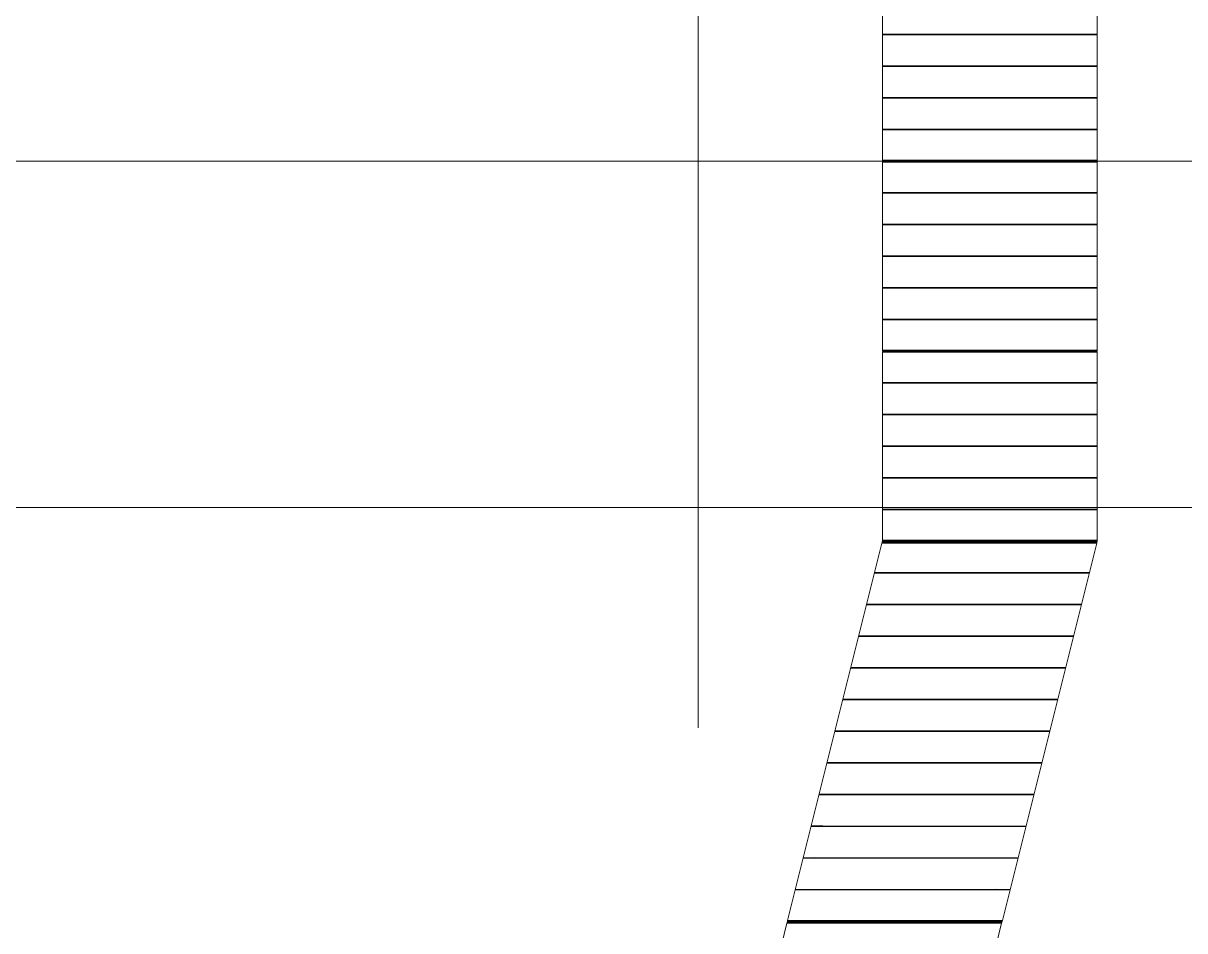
# Model space of a CAD drawing. Header units: millimetres. Extents: x 124696 to 347024, y 412631 to 564609.
# Drawn here: x 284484 to 298229, y 478740 to 489485 of the extents above; entities that cross this region are included whole.
import ezdxf

# ---------------------------------------------------------------- set-up
doc = ezdxf.new("R2010")
doc.units = ezdxf.units.MM
doc.header["$LTSCALE"] = 1500
doc.header["$MEASUREMENT"] = 0
doc.linetypes.add('二层平面图$0$轴网线_12_3_3_3 mm', pattern=[21, 12, -3, 3, -3])
doc.layers.add('0-建筑底图', color=7, linetype='Continuous')
for name, color, linetype, lineweight in [('二层平面图$0$A-COLU', 7, 'Continuous', 9), ('二层平面图$0$A-LINE', 7, 'Continuous', 9), ('二层平面图$0$A-WALL-CURT-PANEL-2', 7, 'Continuous', 9), ('二层平面图$0$A-WALL-CURT-PANEL-4', 140, 'Continuous', 9), ('二层平面图$0$ANNO-DOTE-1', 10, '二层平面图$0$轴网线_12_3_3_3 mm', 15)]:
    doc.layers.add(name, color=color, linetype=linetype, lineweight=lineweight)

# ---------------------------------------------------------------- blocks, each defined once
blk = doc.blocks.new('二层平面图$0$廊子单元01 - 廊子单元01-12764975-104-2F')
at = {"layer": '二层平面图$0$A-WALL-CURT-PANEL-2'}
for p, q in [((-146, 2245), (-146, 2237)), ((2396, 2245), (-146, 2245)), ((-146, 2237), (2396, 2237)), ((-146, 2237), (-146, 13)), ((2396, 2237), (2396, 2245)), ((2396, 13), (2396, 2237)), ((-146, 13), (2396, 13)), ((-146, 13), (-146, 5)), ((-146, 5), (2396, 5)), ((2396, 5), (2396, 13)), ((-146, -5), (-146, -13)), ((2396, -5), (-146, -5)), ((-146, -13), (2396, -13)), ((-146, -13), (-146, -2237)), ((2396, -13), (2396, -5)), ((2396, -2237), (2396, -13)), ((-146, -2237), (2396, -2237)), ((-146, -2237), (-146, -2245)), ((-146, -2245), (2396, -2245)), ((2396, -2245), (2396, -2237))]:
    blk.add_line(p, q, dxfattribs=at)
blk = doc.blocks.new('二层平面图$0$廊子单元_转角阴角_ - 廊子单元_转角阴角_-10949938-104-2F')
at = {"layer": '二层平面图$0$A-WALL-CURT-PANEL-2'}
for p, q in [((2104, 4495), (4209, 4495)), ((2104, 4495), (2104, 4487)), ((2104, 4487), (4209, 4487)), ((2104, 4487), (2104, 2409)), ((5, 2396), (0, 2396)), ((13, 2396), (5, 2396)), ((5, 2396), (5, -146)), ((2091, 2396), (13, 2396)), ((13, 2396), (13, -146)), ((2099, 2396), (2091, 2396)), ((2091, 2396), (4209, 278)), ((2098, 2402), (2237, 2263)), ((2104, 2396), (2099, 2396)), ((4209, 286), (2099, 2396)), ((2104, 2409), (4209, 304)), ((2104, 2409), (2104, 2401)), ((4209, 296), (2104, 2401)), ((2245, 2255), (2255, 2245)), ((2263, 2237), (2621, 1879)), ((4646, 2245), (4646, 2255)), ((2629, 1871), (2996, 1504)), ((3004, 1496), (3371, 1129)), ((3379, 1121), (3746, 754)), ((3754, 746), (4121, 379)), ((4129, 371), (4209, 291)), ((5, -146), (13, -146)), ((13, -146), (4209, -146))]:
    blk.add_line(p, q, dxfattribs=at)
blk = doc.blocks.new('二层平面图$0$顶板轮廓组 - 顶板轮廓组-7678519-104-2F')
at = {"layer": '二层平面图$0$A-WALL-CURT-PANEL-2'}
for p, q in [((-7790, 1483), (-7782, 1483)), ((-7782, 1483), (-5704, 1483)), ((-5704, 1483), (-5696, 1483))]:
    blk.add_line(p, q, dxfattribs=at)
blk = doc.blocks.new('二层平面图$0$顶板轮廓组 - 顶板轮廓组-7729082-104-2F')
at = {"layer": '二层平面图$0$A-WALL-CURT-PANEL-2'}
for p, q in [((-8629, 786), (-4433, 786)), ((-4433, 786), (-4425, 786))]:
    blk.add_line(p, q, dxfattribs=at)
blk = doc.blocks.new('二层平面图$0$钢板肋 - 钢板肋-V197-104-2F')
at = {"layer": '二层平面图$0$A-WALL-CURT-PANEL-2'}
for p, q in [((-678, 1855), (-686, 1854)), ((-686, 1854), (-671, 1699)), ((-663, 1700), (-678, 1855)), ((-671, 1699), (-663, 1700)), ((-671, 1699), (-461, -541)), ((-453, -540), (-663, 1700)), ((-453, -540), (-461, -541)), ((-461, -541), (-448, -676)), ((-440, -675), (-453, -540)), ((-440, -675), (-448, -676))]:
    blk.add_line(p, q, dxfattribs=at)
blk = doc.blocks.new('二层平面图$0$钢板肋 - 钢板肋-V193-104-2F')
at = {"layer": '二层平面图$0$A-WALL-CURT-PANEL-2'}
for p, q in [((392, -814), (396, -807)), ((392, -814), (511, -879)), ((515, -872), (396, -807)), ((511, -879), (515, -872)), ((511, -879), (2483, -1963)), ((2487, -1956), (515, -872)), ((2487, -1956), (2483, -1963)), ((2483, -1963), (2619, -2037)), ((2623, -2030), (2487, -1956)), ((2619, -2037), (2623, -2030))]:
    blk.add_line(p, q, dxfattribs=at)
blk = doc.blocks.new('二层平面图$0$钢板肋轮廓族 - 钢板肋轮廓族-V195-104-2F')
at = {"layer": '二层平面图$0$A-WALL-CURT-PANEL-2'}
for p, q in [((-1735, -5338), (-1704, -5490)), ((-1249, -7693), (-1704, -5490)), ((-1222, -7826), (-1249, -7693))]:
    blk.add_line(p, q, dxfattribs=at)
blk = doc.blocks.new('二层平面图$0$梁 - 梁-V192-104-2F')
at = {"layer": '二层平面图$0$A-LINE'}
for p, q in [((-8, 1533), (-8, 1538)), ((42, 1538), (-8, 1538)), ((42, 1533), (42, 1538)), ((52, 1533), (52, 1538)), ((102, 1538), (52, 1538)), ((102, 1533), (102, 1538))]:
    blk.add_line(p, q, dxfattribs=at)
blk = doc.blocks.new('二层平面图$0$梁 - 梁-V223-104-2F')
at = {"layer": '二层平面图$0$A-LINE'}
for p, q in [((-27, -1837), (-27, -1832)), ((-27, -1837), (23, -1837)), ((23, -1837), (23, -1832)), ((33, -1837), (33, -1832)), ((33, -1837), (83, -1837)), ((83, -1837), (83, -1832))]:
    blk.add_line(p, q, dxfattribs=at)
blk = doc.blocks.new('二层平面图$0$顶板轮廓组 - 顶板轮廓组-7793063-104-2F')
at = {"layer": '二层平面图$0$A-WALL-CURT-PANEL-2'}
for p, q in [((-7863, -1483), (-7855, -1483)), ((-7855, -1483), (-5631, -1483)), ((-5631, -1483), (-5623, -1483))]:
    blk.add_line(p, q, dxfattribs=at)
blk = doc.blocks.new('二层平面图$0$钢板肋 - 钢板肋-7793064-104-2F')
at = {"layer": '二层平面图$0$A-WALL-CURT-PANEL-2'}
for p, q in [((392, -814), (396, -807)), ((392, -814), (511, -879)), ((515, -872), (396, -807)), ((511, -879), (515, -872)), ((511, -879), (2483, -1963)), ((2487, -1956), (515, -872)), ((2487, -1956), (2483, -1963)), ((2483, -1963), (2619, -2037)), ((2623, -2030), (2487, -1956)), ((2619, -2037), (2623, -2030))]:
    blk.add_line(p, q, dxfattribs=at)
blk = doc.blocks.new('二层平面图$0$钢板肋 - 钢板肋-7793144-104-2F')
at = {"layer": '二层平面图$0$A-WALL-CURT-PANEL-2'}
for p, q in [((545, -856), (549, -849)), ((545, -856), (666, -919)), ((669, -912), (549, -849)), ((666, -919), (669, -912)), ((666, -919), (2664, -1954)), ((2667, -1946), (669, -912)), ((2667, -1946), (2664, -1954)), ((2664, -1954), (2801, -2025)), ((2805, -2018), (2667, -1946)), ((2801, -2025), (2805, -2018))]:
    blk.add_line(p, q, dxfattribs=at)
blk = doc.blocks.new('二层平面图$0$钢板肋 - 钢板肋-7805324-104-2F')
at = {"layer": '二层平面图$0$A-WALL-CURT-PANEL-2'}
for p, q in [((392, -814), (396, -807)), ((392, -814), (511, -879)), ((515, -872), (396, -807)), ((511, -879), (515, -872)), ((511, -879), (2483, -1963)), ((2487, -1956), (515, -872)), ((2487, -1956), (2483, -1963)), ((2483, -1963), (2619, -2037)), ((2623, -2030), (2487, -1956)), ((2619, -2037), (2623, -2030))]:
    blk.add_line(p, q, dxfattribs=at)
blk = doc.blocks.new('二层平面图$0$钢板肋 - 钢板肋-7805329-104-2F')
at = {"layer": '二层平面图$0$A-WALL-CURT-PANEL-2'}
for p, q in [((-678, 1855), (-686, 1854)), ((-686, 1854), (-671, 1699)), ((-663, 1700), (-678, 1855)), ((-671, 1699), (-663, 1700)), ((-671, 1699), (-461, -541)), ((-453, -540), (-663, 1700)), ((-453, -540), (-461, -541)), ((-461, -541), (-448, -676)), ((-440, -675), (-453, -540)), ((-440, -675), (-448, -676))]:
    blk.add_line(p, q, dxfattribs=at)
blk = doc.blocks.new('二层平面图$0$钢板肋 - 钢板肋-7805337-104-2F')
at = {"layer": '二层平面图$0$A-WALL-CURT-PANEL-2'}
for p, q in [((545, -856), (549, -849)), ((545, -856), (666, -919)), ((669, -912), (549, -849)), ((666, -919), (669, -912)), ((666, -919), (2664, -1954)), ((2667, -1946), (669, -912)), ((2667, -1946), (2664, -1954)), ((2664, -1954), (2801, -2025)), ((2805, -2018), (2667, -1946)), ((2801, -2025), (2805, -2018))]:
    blk.add_line(p, q, dxfattribs=at)
blk = doc.blocks.new('二层平面图$0$钢板肋轮廓族 - 钢板肋轮廓族-7793068-104-2F')
at = {"layer": '二层平面图$0$A-WALL-CURT-PANEL-2'}
for p, q in [((-1735, -5338), (-1704, -5490)), ((-1249, -7693), (-1704, -5490)), ((-1222, -7826), (-1249, -7693))]:
    blk.add_line(p, q, dxfattribs=at)
blk = doc.blocks.new('二层平面图$0$钢板肋轮廓族 - 钢板肋轮廓族-7793148-104-2F')
at = {"layer": '二层平面图$0$A-WALL-CURT-PANEL-2'}
for p, q in [((1735, -5338), (1704, -5490)), ((1249, -7693), (1704, -5490)), ((1222, -7826), (1249, -7693))]:
    blk.add_line(p, q, dxfattribs=at)
blk = doc.blocks.new('二层平面图$0$钢板肋轮廓族 - 钢板肋轮廓族-7805328-104-2F')
at = {"layer": '二层平面图$0$A-WALL-CURT-PANEL-2'}
for p, q in [((-1735, -5338), (-1704, -5490)), ((-1249, -7693), (-1704, -5490)), ((-1222, -7826), (-1249, -7693))]:
    blk.add_line(p, q, dxfattribs=at)
blk = doc.blocks.new('二层平面图$0$钢板肋轮廓族 - 钢板肋轮廓族-7805341-104-2F')
at = {"layer": '二层平面图$0$A-WALL-CURT-PANEL-2'}
for p, q in [((1735, -5338), (1704, -5490)), ((1249, -7693), (1704, -5490)), ((1222, -7826), (1249, -7693))]:
    blk.add_line(p, q, dxfattribs=at)
blk = doc.blocks.new('二层平面图$0$廊子_斜 东南侧_ - 廊子_斜 东南侧_-11103658-104-2F')
at = {"layer": '二层平面图$0$A-WALL-CURT-PANEL-2'}
for p, q in [((-2401, -22), (-3518, -4489)), ((-2399, -15), (-2401, -22)), ((-2401, -22), (140, -22)), ((-2397, -5), (-2399, -15)), ((142, -15), (-2399, -15)), ((-2397, -5), (144, -5)), ((-977, -4489), (140, -22)), ((140, -22), (142, -15)), ((142, -15), (144, -5)), ((-3526, -4522), (-4643, -8989)), ((-3524, -4515), (-3526, -4522)), ((-3526, -4522), (-985, -4522)), ((-3522, -4505), (-3524, -4515)), ((-983, -4515), (-3524, -4515)), ((-3520, -4497), (-3522, -4505)), ((-3522, -4505), (-981, -4505)), ((-3518, -4489), (-3520, -4497)), ((-3520, -4497), (-979, -4497)), ((-3518, -4489), (-977, -4489)), ((-2102, -8989), (-985, -4522)), ((-985, -4522), (-983, -4515)), ((-983, -4515), (-981, -4505)), ((-981, -4505), (-979, -4497)), ((-979, -4497), (-977, -4489)), ((-4651, -9022), (-5768, -13489)), ((-4649, -9015), (-4651, -9022)), ((-4651, -9022), (-2110, -9022)), ((-4647, -9005), (-4649, -9015)), ((-2108, -9015), (-4649, -9015)), ((-4645, -8997), (-4647, -9005)), ((-4647, -9005), (-2106, -9005)), ((-4643, -8989), (-4645, -8997)), ((-4645, -8997), (-2104, -8997)), ((-4643, -8989), (-2102, -8989)), ((-3227, -13489), (-2110, -9022)), ((-2110, -9022), (-2108, -9015)), ((-2108, -9015), (-2106, -9005)), ((-2106, -9005), (-2104, -8997)), ((-2104, -8997), (-2102, -8989)), ((-5776, -13522), (-6893, -17989)), ((-5774, -13515), (-5776, -13522)), ((-5776, -13522), (-3235, -13522)), ((-5772, -13505), (-5774, -13515)), ((-3233, -13515), (-5774, -13515)), ((-5770, -13497), (-5772, -13505)), ((-5772, -13505), (-3231, -13505)), ((-5768, -13489), (-5770, -13497)), ((-5770, -13497), (-3229, -13497)), ((-5768, -13489), (-3227, -13489)), ((-4352, -17989), (-3235, -13522)), ((-3235, -13522), (-3233, -13515)), ((-3233, -13515), (-3231, -13505)), ((-3231, -13505), (-3229, -13497)), ((-3229, -13497), (-3227, -13489)), ((-6895, -17997), (-6897, -18005)), ((-6897, -18005), (-4356, -18005)), ((-6893, -17989), (-6895, -17997)), ((-6895, -17997), (-4354, -17997)), ((-6893, -17989), (-4352, -17989)), ((-4356, -18005), (-4354, -17997)), ((-4354, -17997), (-4352, -17989))]:
    blk.add_line(p, q, dxfattribs=at)
blk = doc.blocks.new('二层平面图$0$顶板轮廓组 - 顶板轮廓组-8155923-104-2F')
at = {"layer": '二层平面图$0$A-WALL-CURT-PANEL-2'}
for p, q in [((-8594, 2749), (-8584, 2747)), ((-8584, 2747), (-8576, 2746)), ((-8576, 2746), (-4019, 2090)), ((-4019, 2090), (-4010, 2089)), ((-4010, 2089), (-4003, 2088))]:
    blk.add_line(p, q, dxfattribs=at)
blk = doc.blocks.new('二层平面图$0$顶板轮廓组 - 顶板轮廓组-8155924-104-2F')
at = {"layer": '二层平面图$0$A-WALL-CURT-PANEL-2'}
for p, q in [((-8594, 2749), (-8584, 2747)), ((-8584, 2747), (-8576, 2746)), ((-8576, 2746), (-4019, 2090)), ((-4019, 2090), (-4010, 2089)), ((-4010, 2089), (-4003, 2088))]:
    blk.add_line(p, q, dxfattribs=at)
blk = doc.blocks.new('二层平面图$0$顶板轮廓组 - 顶板轮廓组-V341-104-2F')
at = {"layer": '二层平面图$0$A-WALL-CURT-PANEL-2'}
for p, q in [((-8594, 2749), (-8584, 2747)), ((-8584, 2747), (-8576, 2746)), ((-8576, 2746), (-4019, 2090)), ((-4019, 2090), (-4010, 2089)), ((-4010, 2089), (-4003, 2088))]:
    blk.add_line(p, q, dxfattribs=at)
blk = doc.blocks.new('二层平面图$0$顶板轮廓组 - 顶板轮廓组-V342-104-2F')
at = {"layer": '二层平面图$0$A-WALL-CURT-PANEL-2'}
for p, q in [((-8594, 2749), (-8584, 2747)), ((-8584, 2747), (-8576, 2746)), ((-8576, 2746), (-4019, 2090)), ((-4019, 2090), (-4010, 2089)), ((-4010, 2089), (-4003, 2088))]:
    blk.add_line(p, q, dxfattribs=at)
blk = doc.blocks.new('二层平面图$0$梁 - 梁-12800474-104-2F')
at = {"layer": '二层平面图$0$A-COLU'}
for p, q in [((0, -1372), (25, -1372)), ((35, -1372), (41, -1372))]:
    blk.add_line(p, q, dxfattribs=at)
at = {"layer": '二层平面图$0$A-LINE'}
for p, q in [((16, -1373), (-3, -1372)), ((25, -1370), (25, -1365)), ((35, -1368), (35, -1363)), ((35, -1372), (35, -1369)), ((86, -1361), (86, -1351)), ((-25, -1388), (-25, -1378))]:
    blk.add_line(p, q, dxfattribs=at)
blk = doc.blocks.new('二层平面图$0$梁 - 梁-12800475-104-2F')
at = {"layer": '二层平面图$0$A-COLU'}
for p, q in [((46, 2185), (41, 2185)), ((81, 2185), (56, 2185))]:
    blk.add_line(p, q, dxfattribs=at)
at = {"layer": '二层平面图$0$A-LINE'}
for p, q in [((106, 2191), (106, 2201)), ((-4, 2165), (-4, 2174)), ((46, 2182), (46, 2185)), ((46, 2176), (46, 2181)), ((56, 2179), (56, 2184)), ((65, 2186), (85, 2186))]:
    blk.add_line(p, q, dxfattribs=at)
blk = doc.blocks.new('二层平面图$0$钢板肋 - 钢板肋-8155925-104-2F')
at = {"layer": '二层平面图$0$A-WALL-CURT-PANEL-2'}
for p, q in [((185, -787), (192, -786)), ((185, -787), (242, -910)), ((250, -909), (192, -786)), ((242, -910), (250, -909)), ((242, -910), (1196, -2948)), ((1204, -2947), (250, -909)), ((1204, -2947), (1196, -2948)), ((1196, -2948), (1262, -3089)), ((1270, -3087), (1204, -2947)), ((1262, -3089), (1270, -3087))]:
    blk.add_line(p, q, dxfattribs=at)
blk = doc.blocks.new('二层平面图$0$钢板肋 - 钢板肋-8155930-104-2F')
at = {"layer": '二层平面图$0$A-WALL-CURT-PANEL-2'}
for p, q in [((-283, 1938), (-291, 1939)), ((-291, 1939), (-279, 1784)), ((-271, 1783), (-283, 1938)), ((-279, 1784), (-271, 1783)), ((-279, 1784), (-98, -458)), ((-91, -460), (-271, 1783)), ((-91, -460), (-98, -458)), ((-98, -458), (-88, -594)), ((-80, -595), (-91, -460)), ((-80, -595), (-88, -594))]:
    blk.add_line(p, q, dxfattribs=at)
blk = doc.blocks.new('二层平面图$0$钢板肋 - 钢板肋-8155935-104-2F')
at = {"layer": '二层平面图$0$A-WALL-CURT-PANEL-2'}
for p, q in [((185, -787), (192, -786)), ((185, -787), (242, -910)), ((250, -909), (192, -786)), ((242, -910), (250, -909)), ((242, -910), (1196, -2948)), ((1204, -2947), (250, -909)), ((1204, -2947), (1196, -2948)), ((1196, -2948), (1262, -3089)), ((1270, -3087), (1204, -2947)), ((1262, -3089), (1270, -3087))]:
    blk.add_line(p, q, dxfattribs=at)
blk = doc.blocks.new('二层平面图$0$钢板肋 - 钢板肋-8155940-104-2F')
at = {"layer": '二层平面图$0$A-WALL-CURT-PANEL-2'}
for p, q in [((185, -787), (192, -786)), ((185, -787), (242, -910)), ((250, -909), (192, -786)), ((242, -910), (250, -909)), ((242, -910), (1196, -2948)), ((1204, -2947), (250, -909)), ((1204, -2947), (1196, -2948)), ((1196, -2948), (1262, -3089)), ((1270, -3087), (1204, -2947)), ((1262, -3089), (1270, -3087))]:
    blk.add_line(p, q, dxfattribs=at)
blk = doc.blocks.new('二层平面图$0$钢板肋 - 钢板肋-8155945-104-2F')
at = {"layer": '二层平面图$0$A-WALL-CURT-PANEL-2'}
for p, q in [((-283, 1938), (-291, 1939)), ((-291, 1939), (-279, 1784)), ((-271, 1783), (-283, 1938)), ((-279, 1784), (-271, 1783)), ((-279, 1784), (-98, -458)), ((-91, -460), (-271, 1783)), ((-91, -460), (-98, -458)), ((-98, -458), (-88, -594)), ((-80, -595), (-91, -460)), ((-80, -595), (-88, -594))]:
    blk.add_line(p, q, dxfattribs=at)
blk = doc.blocks.new('二层平面图$0$钢板肋 - 钢板肋-8155950-104-2F')
at = {"layer": '二层平面图$0$A-WALL-CURT-PANEL-2'}
for p, q in [((185, -787), (192, -786)), ((185, -787), (242, -910)), ((250, -909), (192, -786)), ((242, -910), (250, -909)), ((242, -910), (1196, -2948)), ((1204, -2947), (250, -909)), ((1204, -2947), (1196, -2948)), ((1196, -2948), (1262, -3089)), ((1270, -3087), (1204, -2947)), ((1262, -3089), (1270, -3087))]:
    blk.add_line(p, q, dxfattribs=at)
blk = doc.blocks.new('二层平面图$0$钢板肋 - 钢板肋-8155955-104-2F')
at = {"layer": '二层平面图$0$A-WALL-CURT-PANEL-2'}
for p, q in [((-283, 1938), (-291, 1939)), ((-291, 1939), (-279, 1784)), ((-271, 1783), (-283, 1938)), ((-279, 1784), (-271, 1783)), ((-279, 1784), (-98, -458)), ((-91, -460), (-271, 1783)), ((-91, -460), (-98, -458)), ((-98, -458), (-88, -594)), ((-80, -595), (-91, -460)), ((-80, -595), (-88, -594))]:
    blk.add_line(p, q, dxfattribs=at)
blk = doc.blocks.new('二层平面图$0$钢板肋 - 钢板肋-8155960-104-2F')
at = {"layer": '二层平面图$0$A-WALL-CURT-PANEL-2'}
for p, q in [((-283, 1938), (-291, 1939)), ((-291, 1939), (-279, 1784)), ((-271, 1783), (-283, 1938)), ((-279, 1784), (-271, 1783)), ((-279, 1784), (-98, -458)), ((-91, -460), (-271, 1783)), ((-91, -460), (-98, -458)), ((-98, -458), (-88, -594)), ((-80, -595), (-91, -460)), ((-80, -595), (-88, -594))]:
    blk.add_line(p, q, dxfattribs=at)
blk = doc.blocks.new('二层平面图$0$钢板肋 - 钢板肋-8155965-104-2F')
at = {"layer": '二层平面图$0$A-WALL-CURT-PANEL-2'}
for p, q in [((185, -787), (192, -786)), ((185, -787), (242, -910)), ((250, -909), (192, -786)), ((242, -910), (250, -909)), ((242, -910), (1196, -2948)), ((1204, -2947), (250, -909)), ((1204, -2947), (1196, -2948)), ((1196, -2948), (1262, -3089)), ((1270, -3087), (1204, -2947)), ((1262, -3089), (1270, -3087))]:
    blk.add_line(p, q, dxfattribs=at)
blk = doc.blocks.new('二层平面图$0$钢板肋 - 钢板肋-8155970-104-2F')
at = {"layer": '二层平面图$0$A-WALL-CURT-PANEL-2'}
for p, q in [((185, -787), (192, -786)), ((185, -787), (242, -910)), ((250, -909), (192, -786)), ((242, -910), (250, -909)), ((242, -910), (1196, -2948)), ((1204, -2947), (250, -909)), ((1204, -2947), (1196, -2948)), ((1196, -2948), (1262, -3089)), ((1270, -3087), (1204, -2947)), ((1262, -3089), (1270, -3087))]:
    blk.add_line(p, q, dxfattribs=at)
blk = doc.blocks.new('二层平面图$0$钢板肋 - 钢板肋-8155975-104-2F')
at = {"layer": '二层平面图$0$A-WALL-CURT-PANEL-2'}
for p, q in [((-283, 1938), (-291, 1939)), ((-291, 1939), (-279, 1784)), ((-271, 1783), (-283, 1938)), ((-279, 1784), (-271, 1783)), ((-279, 1784), (-98, -458)), ((-91, -460), (-271, 1783)), ((-91, -460), (-98, -458)), ((-98, -458), (-88, -594)), ((-80, -595), (-91, -460)), ((-80, -595), (-88, -594))]:
    blk.add_line(p, q, dxfattribs=at)
blk = doc.blocks.new('二层平面图$0$钢板肋 - 钢板肋-8155985-104-2F')
at = {"layer": '二层平面图$0$A-WALL-CURT-PANEL-2'}
for p, q in [((185, -787), (192, -786)), ((185, -787), (242, -910)), ((250, -909), (192, -786)), ((242, -910), (250, -909)), ((242, -910), (1196, -2948)), ((1204, -2947), (250, -909)), ((1204, -2947), (1196, -2948)), ((1196, -2948), (1262, -3089)), ((1270, -3087), (1204, -2947)), ((1262, -3089), (1270, -3087))]:
    blk.add_line(p, q, dxfattribs=at)
blk = doc.blocks.new('二层平面图$0$钢板肋轮廓族 - 钢板肋轮廓族-8155929-104-2F')
at = {"layer": '二层平面图$0$A-WALL-CURT-PANEL-2'}
for p, q in [((-1821, -5371), (-1793, -5524)), ((-1388, -7737), (-1793, -5524)), ((-1364, -7871), (-1388, -7737))]:
    blk.add_line(p, q, dxfattribs=at)
blk = doc.blocks.new('二层平面图$0$钢板肋轮廓族 - 钢板肋轮廓族-8155934-104-2F')
at = {"layer": '二层平面图$0$A-WALL-CURT-PANEL-2'}
for p, q in [((-1821, -5371), (-1793, -5524)), ((-1388, -7737), (-1793, -5524)), ((-1364, -7871), (-1388, -7737))]:
    blk.add_line(p, q, dxfattribs=at)
blk = doc.blocks.new('二层平面图$0$钢板肋轮廓族 - 钢板肋轮廓族-8155939-104-2F')
at = {"layer": '二层平面图$0$A-WALL-CURT-PANEL-2'}
for p, q in [((-1821, -5371), (-1793, -5524)), ((-1388, -7737), (-1793, -5524)), ((-1364, -7871), (-1388, -7737))]:
    blk.add_line(p, q, dxfattribs=at)
blk = doc.blocks.new('二层平面图$0$钢板肋轮廓族 - 钢板肋轮廓族-8155944-104-2F')
at = {"layer": '二层平面图$0$A-WALL-CURT-PANEL-2'}
for p, q in [((-1821, -5371), (-1793, -5524)), ((-1388, -7737), (-1793, -5524)), ((-1364, -7871), (-1388, -7737))]:
    blk.add_line(p, q, dxfattribs=at)
blk = doc.blocks.new('二层平面图$0$钢板肋轮廓族 - 钢板肋轮廓族-8155949-104-2F')
at = {"layer": '二层平面图$0$A-WALL-CURT-PANEL-2'}
for p, q in [((-1821, -5371), (-1793, -5524)), ((-1388, -7737), (-1793, -5524)), ((-1364, -7871), (-1388, -7737))]:
    blk.add_line(p, q, dxfattribs=at)
blk = doc.blocks.new('二层平面图$0$钢板肋轮廓族 - 钢板肋轮廓族-8155954-104-2F')
at = {"layer": '二层平面图$0$A-WALL-CURT-PANEL-2'}
for p, q in [((-1821, -5371), (-1793, -5524)), ((-1388, -7737), (-1793, -5524)), ((-1364, -7871), (-1388, -7737))]:
    blk.add_line(p, q, dxfattribs=at)
blk = doc.blocks.new('二层平面图$0$钢板肋轮廓族 - 钢板肋轮廓族-8155959-104-2F')
at = {"layer": '二层平面图$0$A-WALL-CURT-PANEL-2'}
for p, q in [((-1821, -5371), (-1793, -5524)), ((-1388, -7737), (-1793, -5524)), ((-1364, -7871), (-1388, -7737))]:
    blk.add_line(p, q, dxfattribs=at)
blk = doc.blocks.new('二层平面图$0$钢板肋轮廓族 - 钢板肋轮廓族-8155964-104-2F')
at = {"layer": '二层平面图$0$A-WALL-CURT-PANEL-2'}
for p, q in [((-1821, -5371), (-1793, -5524)), ((-1388, -7737), (-1793, -5524)), ((-1364, -7871), (-1388, -7737))]:
    blk.add_line(p, q, dxfattribs=at)
blk = doc.blocks.new('二层平面图$0$钢板肋轮廓族 - 钢板肋轮廓族-8155969-104-2F')
at = {"layer": '二层平面图$0$A-WALL-CURT-PANEL-2'}
for p, q in [((-1821, -5371), (-1793, -5524)), ((-1388, -7737), (-1793, -5524)), ((-1364, -7871), (-1388, -7737))]:
    blk.add_line(p, q, dxfattribs=at)
blk = doc.blocks.new('二层平面图$0$钢板肋轮廓族 - 钢板肋轮廓族-8155974-104-2F')
at = {"layer": '二层平面图$0$A-WALL-CURT-PANEL-2'}
for p, q in [((-1821, -5371), (-1793, -5524)), ((-1388, -7737), (-1793, -5524)), ((-1364, -7871), (-1388, -7737))]:
    blk.add_line(p, q, dxfattribs=at)
blk = doc.blocks.new('二层平面图$0$钢板肋轮廓族 - 钢板肋轮廓族-8155979-104-2F')
at = {"layer": '二层平面图$0$A-WALL-CURT-PANEL-2'}
for p, q in [((-1821, -5371), (-1793, -5524)), ((-1388, -7737), (-1793, -5524)), ((-1364, -7871), (-1388, -7737))]:
    blk.add_line(p, q, dxfattribs=at)
blk = doc.blocks.new('二层平面图$0$钢板肋轮廓族 - 钢板肋轮廓族-8155984-104-2F')
at = {"layer": '二层平面图$0$A-WALL-CURT-PANEL-2'}
for p, q in [((-1821, -5371), (-1793, -5524)), ((-1388, -7737), (-1793, -5524)), ((-1364, -7871), (-1388, -7737))]:
    blk.add_line(p, q, dxfattribs=at)
blk = doc.blocks.new('二层平面图$0$梁 - 梁-V643-104-2F')
at = {"layer": '二层平面图$0$A-LINE'}
for p, q in [((-1, 2658), (-1, 2663)), ((49, 2663), (-1, 2663)), ((49, 2658), (49, 2663)), ((59, 2658), (59, 2663)), ((109, 2663), (59, 2663)), ((109, 2658), (109, 2663)), ((-14, 408), (-14, 418)), ((36, 408), (36, 418)), ((46, 408), (46, 418)), ((96, 408), (96, 418)), ((-27, -1837), (-27, -1832)), ((-27, -1837), (23, -1837)), ((23, -1837), (23, -1834)), ((33, -1837), (33, -1832)), ((39, -1837), (83, -1837)), ((83, -1837), (83, -1832))]:
    blk.add_line(p, q, dxfattribs=at)
blk = doc.blocks.new('二层平面图$0$梁 - 梁-V644-104-2F')
at = {"layer": '二层平面图$0$A-LINE'}
for p, q in [((-1, 2658), (-1, 2663)), ((43, 2663), (-1, 2663)), ((49, 2658), (49, 2663)), ((59, 2660), (59, 2663)), ((109, 2663), (59, 2663)), ((109, 2658), (109, 2663)), ((-14, 408), (-14, 418)), ((36, 408), (36, 418)), ((46, 408), (46, 418)), ((96, 408), (96, 418)), ((-27, -1837), (-27, -1832)), ((-27, -1837), (23, -1837)), ((23, -1837), (23, -1832)), ((33, -1837), (33, -1832)), ((33, -1837), (83, -1837)), ((83, -1837), (83, -1832))]:
    blk.add_line(p, q, dxfattribs=at)
blk = doc.blocks.new('二层平面图')
at = {"layer": '二层平面图$0$A-LINE', "color": 8}
for p, q in [((149542.2, 29255), (149542.2, 29245)), ((151875, 29245), (151875, 29255)), ((149681.1, 26997.6), (149690.7, 26995.2)), ((151725, 26995.2), (151725, 27005))]:
    blk.add_line(p, q, dxfattribs=at)
at = {"layer": '二层平面图$0$ANNO-DOTE-1', "color": 8}
for p, q in [((147300, -6710.3), (147300, 86692)), ((-18896.2, 31500), (161528.2, 31500)), ((-18896.2, 27400), (161528.2, 27400))]:
    blk.add_line(p, q, dxfattribs=at)
at = {"layer": '二层平面图$0$A-COLU', "color": 8}
for name, p, rotation in [('二层平面图$0$梁 - 梁-V643-104-2F', (149586.5, 28836.7), 0.3346980910691841), ('二层平面图$0$梁 - 梁-V192-104-2F', (149663.4, 33038.3), 180.3346980910692), ('二层平面图$0$梁 - 梁-V644-104-2F', (151913.5, 29663.3), 180.3346980910692), ('二层平面图$0$梁 - 梁-V223-104-2F', (151836.5, 33336.7), 0.3346980910691841), ('二层平面图$0$梁 - 梁-12800474-104-2F', (149330.3, 25662.6), 166.2984546231443), ('二层平面图$0$梁 - 梁-12800475-104-2F', (151308.3, 24891.7), 346.2984546231441)]:
    blk.add_blockref(name, p, dxfattribs=dict(at, rotation=rotation))
at = {"layer": '二层平面图$0$A-WALL-CURT-PANEL-2', "color": 8}
for name, p, rotation in [('二层平面图$0$顶板轮廓组 - 顶板轮廓组-7729082-104-2F', (151234.2, 27079.8), 269.999999999999), ('二层平面图$0$钢板肋轮廓族 - 钢板肋轮廓族-V195-104-2F', (156897.9, 30601.6), 258.3495276089267), ('二层平面图$0$钢板肋轮廓族 - 钢板肋轮廓族-V195-104-2F', (156897.9, 30593.6), 258.3495276089267), ('二层平面图$0$顶板轮廓组 - 顶板轮廓组-7678519-104-2F', (147996.7, 25809.3), 269.9999999999987), ('二层平面图$0$钢板肋轮廓族 - 钢板肋轮廓族-V195-104-2F', (156897.9, 30226.6), 258.3495276089267), ('二层平面图$0$钢板肋轮廓族 - 钢板肋轮廓族-V195-104-2F', (156897.9, 30218.6), 258.3495276089267), ('二层平面图$0$钢板肋 - 钢板肋-V197-104-2F', (150110.7, 32494.5), 264.6392518878605), ('二层平面图$0$钢板肋轮廓族 - 钢板肋轮廓族-V195-104-2F', (156897.9, 29851.6), 258.3495276089269), ('二层平面图$0$钢板肋轮廓族 - 钢板肋轮廓族-V195-104-2F', (156897.9, 29843.6), 258.3495276089269), ('二层平面图$0$钢板肋 - 钢板肋-V193-104-2F', (148744.2, 32395.8), 28.77850951523275), ('二层平面图$0$钢板肋 - 钢板肋-V197-104-2F', (150110.7, 32119.5), 264.6392518878606), ('二层平面图$0$钢板肋轮廓族 - 钢板肋轮廓族-V195-104-2F', (156897.9, 29476.6), 258.349527608927), ('二层平面图$0$钢板肋轮廓族 - 钢板肋轮廓族-V195-104-2F', (156897.9, 29468.6), 258.3495276089269), ('二层平面图$0$钢板肋 - 钢板肋-V197-104-2F', (150110.7, 31744.5), 264.6392518878607), ('二层平面图$0$钢板肋轮廓族 - 钢板肋轮廓族-V195-104-2F', (156897.9, 29101.6), 258.3495276089286), ('二层平面图$0$钢板肋轮廓族 - 钢板肋轮廓族-V195-104-2F', (156897.9, 29093.6), 258.3495276089286), ('二层平面图$0$钢板肋 - 钢板肋-7793064-104-2F', (148744.2, 31645.8), 28.77831953411913), ('二层平面图$0$钢板肋 - 钢板肋-7793064-104-2F', (148744.2, 31270.8), 28.77831953412306), ('二层平面图$0$钢板肋轮廓族 - 钢板肋轮廓族-7793068-104-2F', (156897.9, 28351.6), 258.3494812778166), ('二层平面图$0$钢板肋轮廓族 - 钢板肋轮廓族-7793068-104-2F', (156897.9, 28343.6), 258.3494812778166), ('二层平面图$0$顶板轮廓组 - 顶板轮廓组-7793063-104-2F', (153503.2, 23632.1), 269.9997238038408), ('二层平面图$0$钢板肋 - 钢板肋-7793064-104-2F', (148744.2, 30895.8), 28.77831953412715), ('二层平面图$0$钢板肋轮廓族 - 钢板肋轮廓族-7793068-104-2F', (156897.9, 27976.6), 258.3494812778207), ('二层平面图$0$钢板肋轮廓族 - 钢板肋轮廓族-7793068-104-2F', (156897.9, 27968.6), 258.3494812778207), ('二层平面图$0$钢板肋 - 钢板肋-7793064-104-2F', (148744.2, 30520.8), 28.77831953413125), ('二层平面图$0$钢板肋轮廓族 - 钢板肋轮廓族-7793068-104-2F', (156897.9, 27601.6), 258.3494812778247), ('二层平面图$0$钢板肋轮廓族 - 钢板肋轮廓族-7793068-104-2F', (156897.9, 27593.6), 258.3494812778245), ('二层平面图$0$钢板肋 - 钢板肋-7793144-104-2F', (148601.7, 30130.5), 27.3862144216379), ('二层平面图$0$钢板肋轮廓族 - 钢板肋轮廓族-7793068-104-2F', (156897.9, 27226.6), 258.3494812778288), ('二层平面图$0$钢板肋轮廓族 - 钢板肋轮廓族-7793068-104-2F', (156897.9, 27218.6), 258.3494812778288), ('二层平面图$0$钢板肋轮廓族 - 钢板肋轮廓族-7793148-104-2F', (156897.9, 32406.4), 281.650491667075), ('二层平面图$0$钢板肋轮廓族 - 钢板肋轮廓族-7793148-104-2F', (156897.9, 32398.4), 281.650491667075), ('二层平面图$0$钢板肋 - 钢板肋-7805324-104-2F', (148744.2, 29395.8), 28.77862061988736), ('二层平面图$0$钢板肋轮廓族 - 钢板肋轮廓族-7805328-104-2F', (156897.9, 26101.6), 258.349494805198), ('二层平面图$0$钢板肋轮廓族 - 钢板肋轮廓族-7805328-104-2F', (156897.9, 26093.6), 258.349494805198), ('二层平面图$0$钢板肋 - 钢板肋-7805324-104-2F', (148744.2, 28645.8), 28.77862061988743), ('二层平面图$0$顶板轮廓组 - 顶板轮廓组-7793063-104-2F', (153503.2, 21382.1), 269.9999999999998), ('二层平面图$0$钢板肋轮廓族 - 钢板肋轮廓族-7805328-104-2F', (156897.9, 25726.6), 258.3494948051979), ('二层平面图$0$钢板肋轮廓族 - 钢板肋轮廓族-7805328-104-2F', (156897.9, 25718.6), 258.3494948051979), ('二层平面图$0$钢板肋 - 钢板肋-7805324-104-2F', (148744.2, 28270.8), 28.77862061988749), ('二层平面图$0$钢板肋 - 钢板肋-7805329-104-2F', (150110.7, 27994.5), 264.6392327689227), ('二层平面图$0$钢板肋轮廓族 - 钢板肋轮廓族-7805328-104-2F', (156897.9, 25351.6), 258.349494805198), ('二层平面图$0$钢板肋轮廓族 - 钢板肋轮廓族-7805328-104-2F', (156897.9, 25343.6), 258.349494805198), ('二层平面图$0$钢板肋 - 钢板肋-7805337-104-2F', (148601.7, 27880.5), 27.38651096876684), ('二层平面图$0$钢板肋轮廓族 - 钢板肋轮廓族-7805328-104-2F', (156897.9, 24976.6), 258.3494948051979), ('二层平面图$0$钢板肋轮廓族 - 钢板肋轮廓族-7805328-104-2F', (156897.9, 24968.6), 258.3494948051979), ('二层平面图$0$钢板肋轮廓族 - 钢板肋轮廓族-7805341-104-2F', (156897.9, 30156.4), 281.6505051948001), ('二层平面图$0$钢板肋轮廓族 - 钢板肋轮廓族-7805341-104-2F', (156897.9, 30148.4), 281.6505051948001), ('二层平面图$0$钢板肋 - 钢板肋-8155925-104-2F', (148593.3, 26787.7), 64.91058259152594), ('二层平面图$0$钢板肋轮廓族 - 钢板肋轮廓族-8155929-104-2F', (156883.5, 23870.3), 259.6280430506739), ('二层平面图$0$顶板轮廓组 - 顶板轮廓组-8155924-104-2F', (145869.1, 18725.6), 264.1587322206786), ('二层平面图$0$钢板肋轮廓族 - 钢板肋轮廓族-8155929-104-2F', (156881.6, 23862.7), 259.6280430506738), ('二层平面图$0$顶板轮廓组 - 顶板轮廓组-8155923-104-2F', (148410.1, 18725.6), 264.1587211412844), ('二层平面图$0$钢板肋 - 钢板肋-8155935-104-2F', (148405.8, 26037.7), 64.91058265477605), ('二层平面图$0$钢板肋轮廓族 - 钢板肋轮廓族-8155934-104-2F', (156787.9, 23487.7), 259.6280429574223), ('二层平面图$0$钢板肋轮廓族 - 钢板肋轮廓族-8155934-104-2F', (156789.8, 23495.3), 259.6280429574223), ('二层平面图$0$钢板肋 - 钢板肋-8155940-104-2F', (148312.1, 25662.7), 64.91058268640056), ('二层平面图$0$钢板肋 - 钢板肋-8155930-104-2F', (149877.8, 26118.9), 265.4041987857292), ('二层平面图$0$钢板肋轮廓族 - 钢板肋轮廓族-8155939-104-2F', (156694.1, 23112.7), 259.6280428641709), ('二层平面图$0$钢板肋轮廓族 - 钢板肋轮廓族-8155939-104-2F', (156696, 23120.3), 259.6280428641709), ('二层平面图$0$钢板肋轮廓族 - 钢板肋轮廓族-8155944-104-2F', (156600.4, 22737.7), 259.6280427709194), ('二层平面图$0$钢板肋轮廓族 - 钢板肋轮廓族-8155944-104-2F', (156602.3, 22745.3), 259.6280427709194), ('二层平面图$0$钢板肋 - 钢板肋-8155950-104-2F', (148124.6, 24912.7), 64.91058274965067), ('二层平面图$0$钢板肋轮廓族 - 钢板肋轮廓族-8155949-104-2F', (156506.6, 22362.7), 259.6280426776678), ('二层平面图$0$钢板肋轮廓族 - 钢板肋轮廓族-8155949-104-2F', (156508.5, 22370.3), 259.6280426776678), ('二层平面图$0$钢板肋 - 钢板肋-8155945-104-2F', (149596.6, 24993.9), 265.4041984533843), ('二层平面图$0$钢板肋轮廓族 - 钢板肋轮廓族-8155954-104-2F', (156412.9, 21987.7), 259.6280425844165), ('二层平面图$0$钢板肋轮廓族 - 钢板肋轮廓族-8155954-104-2F', (156414.8, 21995.3), 259.6280425844165), ('二层平面图$0$钢板肋轮廓族 - 钢板肋轮廓族-8155959-104-2F', (156319.1, 21612.7), 259.6280424911649), ('二层平面图$0$钢板肋轮廓族 - 钢板肋轮廓族-8155959-104-2F', (156321, 21620.3), 259.6280424911649), ('二层平面图$0$钢板肋 - 钢板肋-8155965-104-2F', (147843.3, 23787.7), 64.91058284452545), ('二层平面图$0$钢板肋 - 钢板肋-8155955-104-2F', (149409.1, 24243.9), 265.4041982318209), ('二层平面图$0$钢板肋轮廓族 - 钢板肋轮廓族-8155964-104-2F', (156225.4, 21237.7), 259.6280423979135), ('二层平面图$0$钢板肋轮廓族 - 钢板肋轮廓族-8155964-104-2F', (156227.3, 21245.3), 259.6280423979135), ('二层平面图$0$钢板肋 - 钢板肋-8155970-104-2F', (147749.6, 23412.7), 64.91058287615016), ('二层平面图$0$钢板肋 - 钢板肋-8155960-104-2F', (149315.3, 23868.9), 265.4041981210393), ('二层平面图$0$钢板肋轮廓族 - 钢板肋轮廓族-8155969-104-2F', (156131.6, 20862.7), 259.628042304662), ('二层平面图$0$钢板肋轮廓族 - 钢板肋轮廓族-8155969-104-2F', (156133.5, 20870.3), 259.628042304662), ('二层平面图$0$钢板肋轮廓族 - 钢板肋轮廓族-8155974-104-2F', (156037.9, 20487.7), 259.6280422114106), ('二层平面图$0$钢板肋轮廓族 - 钢板肋轮廓族-8155974-104-2F', (156039.8, 20495.3), 259.6280422114106), ('二层平面图$0$钢板肋轮廓族 - 钢板肋轮廓族-8155979-104-2F', (155944.1, 20112.7), 259.628042118159), ('二层平面图$0$钢板肋轮廓族 - 钢板肋轮廓族-8155979-104-2F', (155946, 20120.3), 259.628042118159), ('二层平面图$0$钢板肋 - 钢板肋-8155975-104-2F', (149034.1, 22743.9), 265.4041977886943), ('二层平面图$0$钢板肋 - 钢板肋-8155985-104-2F', (147374.6, 21912.7), 64.91058300264989), ('二层平面图$0$顶板轮廓组 - 顶板轮廓组-V341-104-2F', (144744.1, 14225.6), 264.1587322206786), ('二层平面图$0$钢板肋轮廓族 - 钢板肋轮廓族-8155984-104-2F', (155756.6, 19362.7), 259.628041931656), ('二层平面图$0$钢板肋轮廓族 - 钢板肋轮廓族-8155984-104-2F', (155758.5, 19370.3), 259.628041931656), ('二层平面图$0$顶板轮廓组 - 顶板轮廓组-V342-104-2F', (147285.1, 14225.6), 264.1587211412844)]:
    blk.add_blockref(name, p, dxfattribs=dict(at, rotation=rotation))
at = {"layer": '二层平面图$0$A-WALL-CURT-PANEL-4', "color": 8, "rotation": 89.99999999999991}
blk.add_blockref('二层平面图$0$廊子单元_转角阴角_ - 廊子单元_转角阴角_-10949938-104-2F', (151875, 31500), dxfattribs=at)
at = {"layer": '二层平面图$0$A-WALL-CURT-PANEL-4', "color": 8}
for name, p in [('二层平面图$0$廊子单元01 - 廊子单元01-12764975-104-2F', (149625, 29250)), ('二层平面图$0$廊子_斜 东南侧_ - 廊子_斜 东南侧_-11103658-104-2F', (151875, 27000))]:
    blk.add_blockref(name, p, dxfattribs=at)

msp = doc.modelspace()

# ---------------------------------------------------------------- block references
at = {"layer": '0-建筑底图'}
msp.add_blockref('二层平面图', (145172, 456352), dxfattribs=at)

doc.saveas('drawing.dxf')
